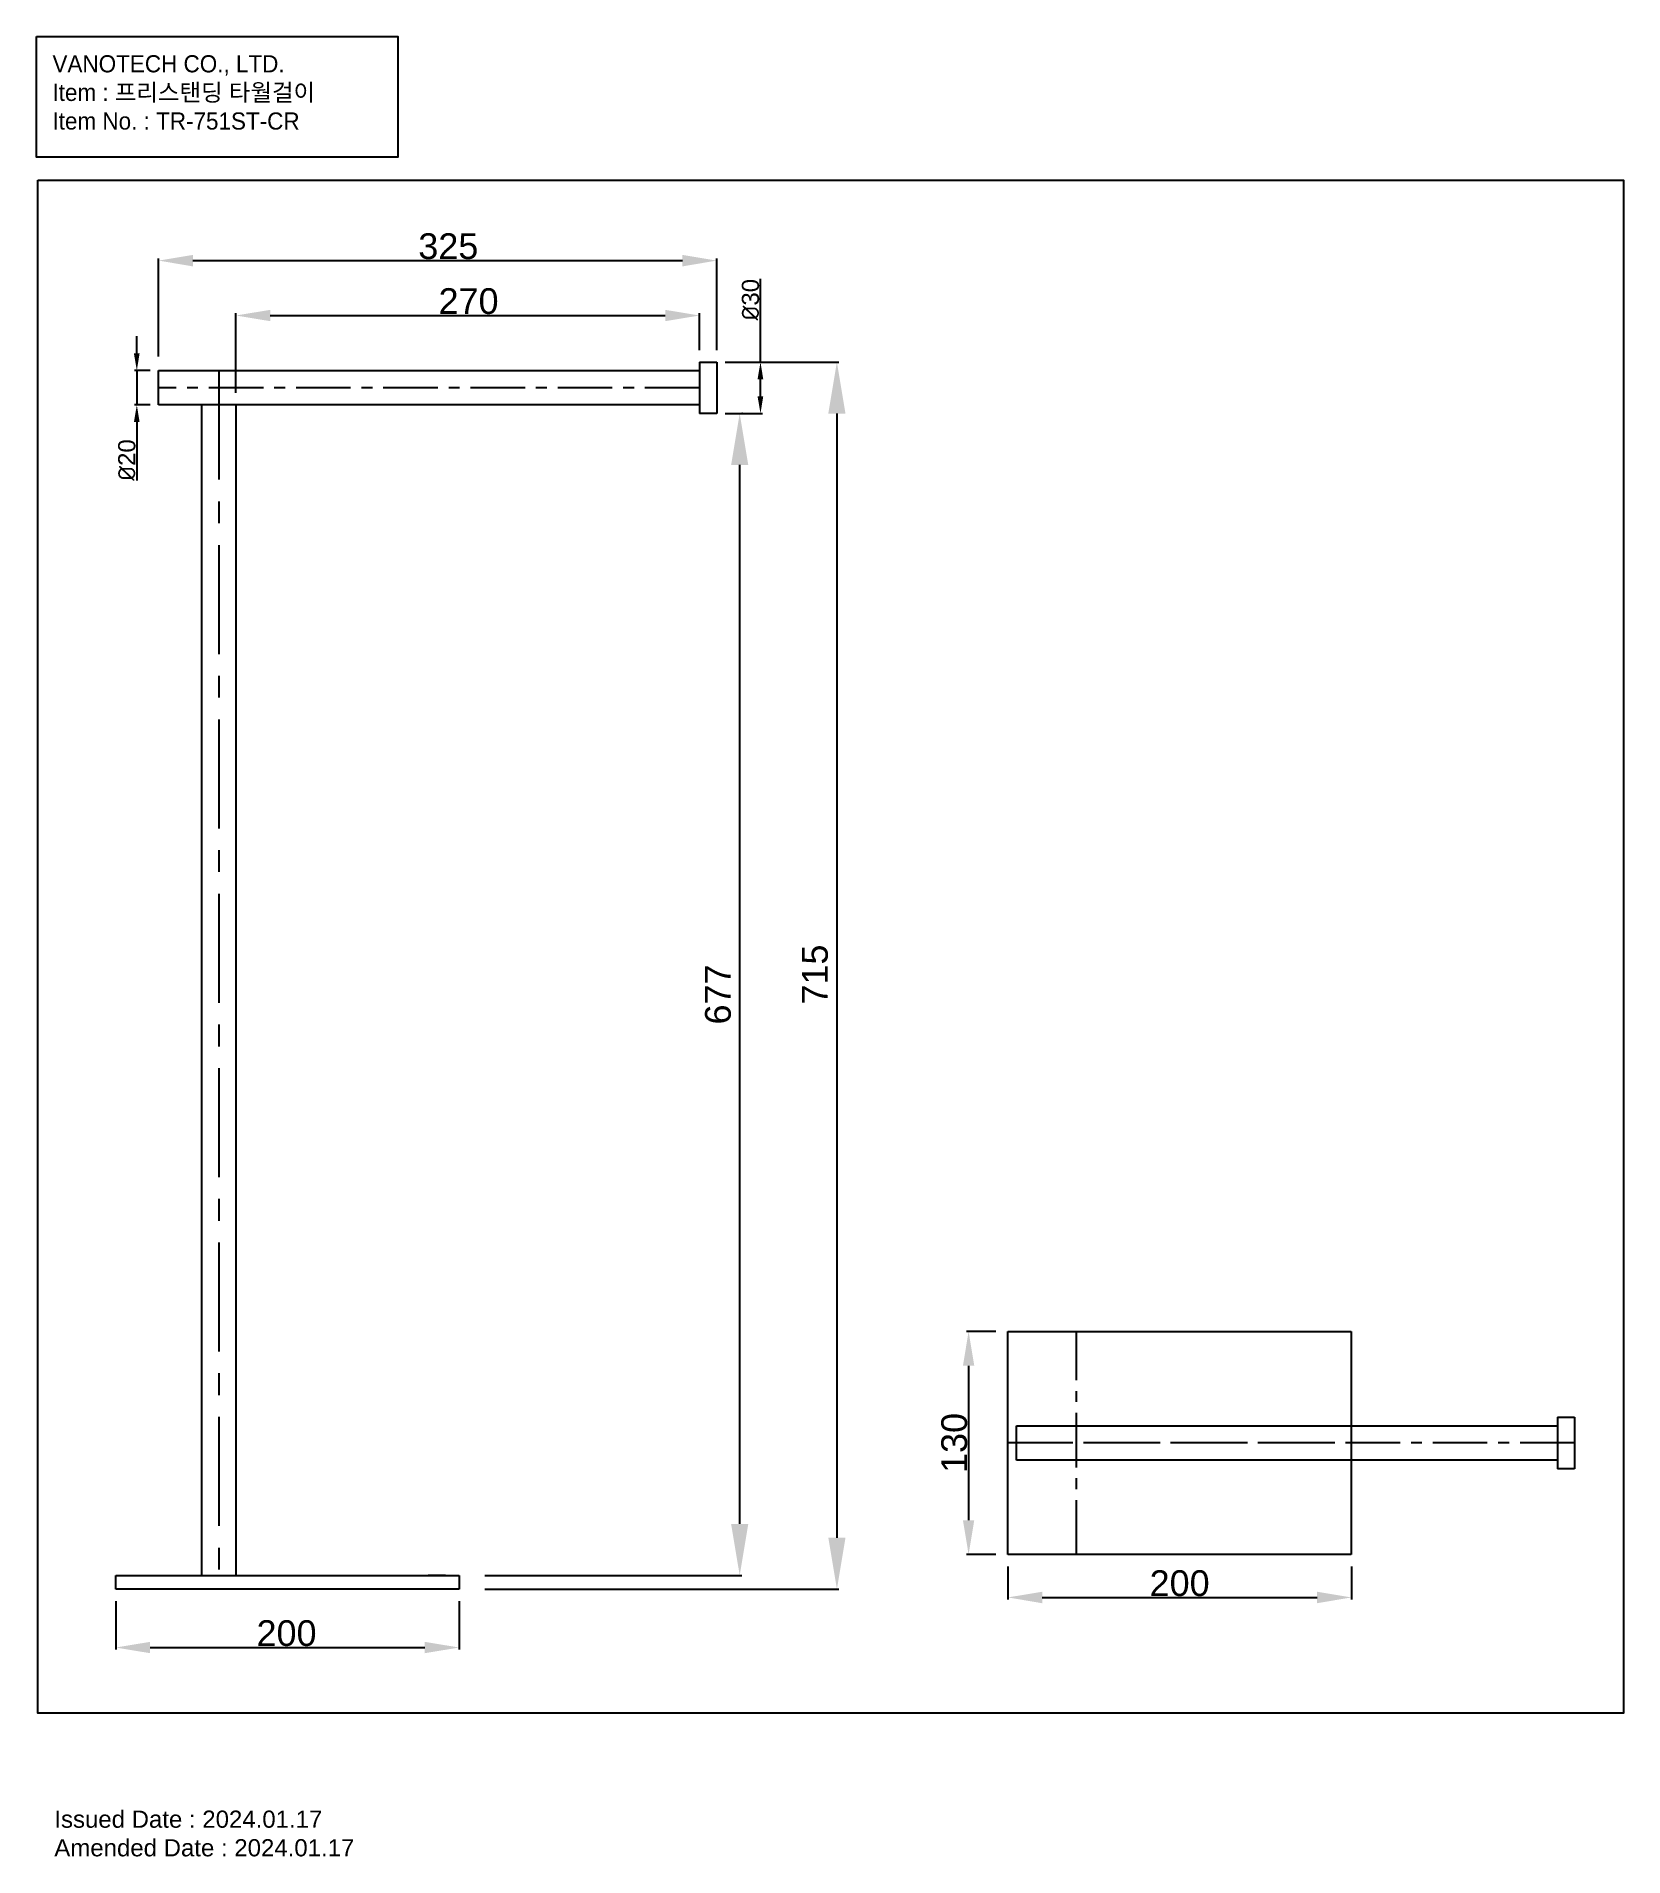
# Model space of a CAD drawing. Header units: millimetres. Extents: x 2238 to 3163, y 679 to 1739.
import ezdxf

# ---------------------------------------------------------------- set-up
doc = ezdxf.new("R2010")
doc.units = ezdxf.units.MM
doc.linetypes.add('CENTER', pattern=[50.8, 31.75, -6.35, 6.35, -6.35])
doc.styles.get("Standard").update_dxf_attribs({"font": 'arial.ttf'})
doc.styles.add('스타일', font='', dxfattribs={"height": 20})
doc.styles.get('스타일').set_extended_font_data('Gulim')
doc.dimstyles.new('ISO-25', dxfattribs={"dimtxt": 2.5, "dimasz": 2.5, "dimexe": 1.25, "dimexo": 0.625, "dimtad": 1, "dimtxsty": 'Standard', "dimcen": 2.5, "dimadec": 0, "dimazin": 0, "dimtfac": 1, "dimtmove": 0, "dimatfit": 3, "dimfxl": 1, "dimarcsym": 0})

# ---------------------------------------------------------------- blocks, each defined once
blk = doc.blocks.new('*D6')
at = {"color": 0, "lineweight": -2, "transparency": 16777216}
for p, q in [((2649.6, 1549.5), (2705.8, 1549.5)), ((2704.6, 1519.5), (2704.6, 864.5)), ((2499.6, 834.5), (2705.8, 834.5))]:
    blk.add_line(p, q, dxfattribs=at)
at = {"color": 0, "transparency": 16777216}
for points in [[(2699.6, 1519.5), (2709.6, 1519.5), (2704.6, 1549.5)], [(2699.6, 864.5), (2709.6, 864.5), (2704.6, 834.5)]]:
    blk.add_solid(points, dxfattribs=at)
at = {"layer": 'Defpoints', "color": 0, "transparency": 16777216}
for p in [(2634.6, 1549.5), (2484.6, 834.5), (2704.6, 834.5)]:
    blk.add_point(p, dxfattribs=at)
at = {"color": 7, "transparency": 16777216, "insert": (2691.9, 1192.6), "char_height": 15, "attachment_point": 5, "rotation": 90}
blk.add_mtext('715', dxfattribs=at)
blk = doc.blocks.new('*D8')
at = {"color": 0, "lineweight": -2, "transparency": 16777216}
for p, q in [((2649.6, 1519.5), (2649.3, 1519.5)), ((2648, 872.5), (2648, 1489.5)), ((2499.6, 842.5), (2649.3, 842.5))]:
    blk.add_line(p, q, dxfattribs=at)
at = {"color": 0, "transparency": 16777216}
for points in [[(2643, 1489.5), (2653, 1489.5), (2648, 1519.5)], [(2643, 872.5), (2653, 872.5), (2648, 842.5)]]:
    blk.add_solid(points, dxfattribs=at)
at = {"layer": 'Defpoints', "color": 0, "transparency": 16777216}
for p in [(2634.6, 1519.5), (2648, 1519.5), (2484.6, 842.5)]:
    blk.add_point(p, dxfattribs=at)
at = {"color": 7, "transparency": 16777216, "insert": (2635.4, 1181), "char_height": 15, "attachment_point": 5, "rotation": 90}
blk.add_mtext('677', dxfattribs=at)
blk = doc.blocks.new('*D9')
at = {"color": 0, "lineweight": -2, "transparency": 16777216}
for p, q in [((2660.1, 1549.5), (2660.1, 1597.9)), ((2639.6, 1549.5), (2661.3, 1549.5)), ((2660.1, 1529.5), (2660.1, 1539.5)), ((2639.6, 1519.5), (2661.3, 1519.5))]:
    blk.add_line(p, q, dxfattribs=at)
at = {"color": 0, "transparency": 16777216}
for points in [[(2658.4, 1539.5), (2661.7, 1539.5), (2660.1, 1549.5)], [(2658.4, 1529.5), (2661.7, 1529.5), (2660.1, 1519.5)]]:
    blk.add_solid(points, dxfattribs=at)
at = {"layer": 'Defpoints', "color": 0, "transparency": 16777216}
for p in [(2634.6, 1549.5), (2660.1, 1549.5), (2634.6, 1519.5)]:
    blk.add_point(p, dxfattribs=at)
at = {"color": 7, "transparency": 16777216, "insert": (2654.3, 1585.8), "char_height": 10, "attachment_point": 5, "rotation": 90}
blk.add_mtext('{\\fISOCPEUR|b0|i0|c0|p34;%%C}30', dxfattribs=at)
blk = doc.blocks.new('*D10')
at = {"color": 0, "lineweight": -2, "transparency": 16777216}
for p, q in [((2309.6, 1552.7), (2309.6, 1609.8)), ((2329.6, 1608.6), (2614.6, 1608.6)), ((2634.6, 1556.5), (2634.6, 1609.8))]:
    blk.add_line(p, q, dxfattribs=at)
at = {"color": 0, "transparency": 16777216}
for points in [[(2329.6, 1611.9), (2329.6, 1605.2), (2309.6, 1608.6)], [(2614.6, 1611.9), (2614.6, 1605.2), (2634.6, 1608.6)]]:
    blk.add_solid(points, dxfattribs=at)
at = {"layer": 'Defpoints', "color": 0, "transparency": 16777216}
for p in [(2634.6, 1608.6), (2634.6, 1549.5), (2309.6, 1545.7)]:
    blk.add_point(p, dxfattribs=at)
at = {"color": 7, "transparency": 16777216, "insert": (2478.3, 1616.9), "char_height": 15, "attachment_point": 5}
blk.add_mtext('325', dxfattribs=at)
blk = doc.blocks.new('*D13')
at = {"color": 0, "lineweight": -2, "transparency": 16777216}
for p, q in [((2296.9, 1554.5), (2296.9, 1564.5)), ((2304.6, 1544.5), (2295.6, 1544.5)), ((2296.9, 1544.5), (2296.9, 1524.5)), ((2304.6, 1524.5), (2295.6, 1524.5)), ((2296.9, 1514.5), (2296.9, 1480.4))]:
    blk.add_line(p, q, dxfattribs=at)
at = {"color": 0, "transparency": 16777216}
for points in [[(2295.2, 1554.5), (2298.5, 1554.5), (2296.9, 1544.5)], [(2295.2, 1514.5), (2298.5, 1514.5), (2296.9, 1524.5)]]:
    blk.add_solid(points, dxfattribs=at)
at = {"layer": 'Defpoints', "color": 0, "transparency": 16777216}
for p in [(2309.6, 1544.5), (2296.9, 1524.5), (2309.6, 1524.5)]:
    blk.add_point(p, dxfattribs=at)
at = {"color": 7, "transparency": 16777216, "insert": (2291.1, 1492.4), "char_height": 10, "attachment_point": 5, "rotation": 90}
blk.add_mtext('{\\fISOCPEUR|b0|i0|c0|p34;%%C}20', dxfattribs=at)
blk = doc.blocks.new('*D15')
at = {"color": 0, "lineweight": -2, "transparency": 16777216}
for p, q in [((2284.6, 827.5), (2284.6, 799.3)), ((2484.6, 827.5), (2484.6, 799.3)), ((2304.6, 800.5), (2464.6, 800.5))]:
    blk.add_line(p, q, dxfattribs=at)
at = {"color": 0, "transparency": 16777216}
for points in [[(2304.6, 803.8), (2304.6, 797.2), (2284.6, 800.5)], [(2464.6, 803.8), (2464.6, 797.2), (2484.6, 800.5)]]:
    blk.add_solid(points, dxfattribs=at)
at = {"layer": 'Defpoints', "color": 0, "transparency": 16777216}
for p in [(2284.6, 834.5), (2484.6, 834.5), (2484.6, 800.5)]:
    blk.add_point(p, dxfattribs=at)
at = {"color": 7, "transparency": 16777216, "insert": (2384.1, 808.8), "char_height": 15, "attachment_point": 5}
blk.add_mtext('200', dxfattribs=at)
blk = doc.blocks.new('*D18')
at = {"color": 0, "lineweight": -2, "transparency": 16777216}
for p, q in [((2354.6, 1531.5), (2354.6, 1577.9)), ((2374.6, 1576.6), (2604.6, 1576.6)), ((2624.6, 1556.5), (2624.6, 1577.9))]:
    blk.add_line(p, q, dxfattribs=at)
at = {"color": 0, "transparency": 16777216}
for points in [[(2374.6, 1579.9), (2374.6, 1573.3), (2354.6, 1576.6)], [(2604.6, 1579.9), (2604.6, 1573.3), (2624.6, 1576.6)]]:
    blk.add_solid(points, dxfattribs=at)
at = {"layer": 'Defpoints', "color": 0, "transparency": 16777216}
for p in [(2624.6, 1576.6), (2624.6, 1549.5), (2354.6, 1524.5)]:
    blk.add_point(p, dxfattribs=at)
at = {"color": 7, "transparency": 16777216, "insert": (2490.1, 1584.9), "char_height": 15, "attachment_point": 5}
blk.add_mtext('270', dxfattribs=at)
blk = doc.blocks.new('*D57')
at = {"color": 0, "lineweight": -2, "transparency": 16777216}
for p, q in [((2797.2, 984.7), (2780, 984.7)), ((2781.3, 964.7), (2781.3, 874.7)), ((2797.2, 854.7), (2780, 854.7))]:
    blk.add_line(p, q, dxfattribs=at)
at = {"color": 0, "transparency": 16777216}
for points in [[(2778, 964.7), (2784.6, 964.7), (2781.3, 984.7)], [(2778, 874.7), (2784.6, 874.7), (2781.3, 854.7)]]:
    blk.add_solid(points, dxfattribs=at)
at = {"layer": 'Defpoints', "color": 0, "transparency": 16777216}
for p in [(2804.2, 984.7), (2781.3, 854.7), (2804.2, 854.7)]:
    blk.add_point(p, dxfattribs=at)
at = {"color": 7, "transparency": 16777216, "insert": (2773, 919.7), "char_height": 15, "attachment_point": 5, "rotation": 90}
blk.add_mtext('130', dxfattribs=at)
blk = doc.blocks.new('*D58')
at = {"color": 0, "lineweight": -2, "transparency": 16777216}
for p, q in [((2804.2, 847.7), (2804.2, 828.4)), ((3004.2, 847.7), (3004.2, 828.4)), ((2824.2, 829.7), (2984.2, 829.7))]:
    blk.add_line(p, q, dxfattribs=at)
at = {"color": 0, "transparency": 16777216}
for points in [[(2824.2, 833), (2824.2, 826.3), (2804.2, 829.7)], [(2984.2, 833), (2984.2, 826.3), (3004.2, 829.7)]]:
    blk.add_solid(points, dxfattribs=at)
at = {"layer": 'Defpoints', "color": 0, "transparency": 16777216}
for p in [(2804.2, 854.7), (3004.2, 854.7), (3004.2, 829.7)]:
    blk.add_point(p, dxfattribs=at)
at = {"color": 7, "transparency": 16777216, "insert": (2904.2, 837.9), "char_height": 15, "attachment_point": 5}
blk.add_mtext('200', dxfattribs=at)

msp = doc.modelspace()

# ---------------------------------------------------------------- linework, layer by layer
at = {"lineweight": 25}
for p, q in [((2624.584, 1549.472), (2634.584, 1549.472)), ((2624.584, 1549.472), (2624.584, 1519.472)), ((2634.584, 1549.472), (2634.584, 1519.472)), ((2309.584, 1544.472), (2624.584, 1544.472)), ((2309.584, 1524.472), (2309.584, 1544.472)), ((2624.584, 1524.472), (2309.584, 1524.472)), ((2334.584, 1524.472), (2334.584, 842.472)), ((2354.584, 1524.472), (2354.584, 842.472)), ((2624.584, 1524.472), (2624.584, 1519.472)), ((2634.584, 1519.472), (2624.584, 1519.472)), ((2804.192, 984.684), (3004.192, 984.684)), ((2804.192, 854.684), (2804.192, 984.684)), ((3004.192, 984.684), (3004.192, 854.684)), ((3124.192, 934.684), (3134.192, 934.684)), ((3124.192, 934.684), (3124.192, 904.684)), ((3134.192, 934.684), (3134.192, 904.684)), ((2809.192, 929.684), (3124.192, 929.684)), ((2809.192, 909.684), (2809.192, 929.684)), ((3124.192, 909.684), (2809.192, 909.684)), ((3004.192, 909.684), (3004.192, 854.684)), ((3124.192, 909.684), (3124.192, 904.684)), ((3134.192, 904.684), (3124.192, 904.684)), ((3004.192, 854.684), (2804.192, 854.684)), ((2284.584, 842.472), (2484.584, 842.472)), ((2284.584, 834.472), (2284.584, 842.472)), ((2476.645, 842.472), (2466.645, 842.472)), ((2484.584, 842.472), (2484.584, 834.472)), ((2484.584, 834.472), (2284.584, 834.472))]:
    msp.add_line(p, q, dxfattribs=at)
at = {"color": 1, "linetype": 'CENTER', "ltscale": 2}
msp.add_line((2344.584, 1544.472), (2344.584, 834.472), dxfattribs=at)
at = {"color": 1, "linetype": 'CENTER'}
for p, q in [((2624.584, 1534.472), (2309.584, 1534.472)), ((3134.192, 919.684), (2804.192, 919.684))]:
    msp.add_line(p, q, dxfattribs=at)
at = {"color": 1, "linetype": 'CENTER', "lineweight": 25}
msp.add_line((2844.192, 854.684), (2844.192, 984.684), dxfattribs=at)
at = {"color": 1, "linetype": 'CENTER', "lineweight": -3}
msp.add_line((2994.192, 919.684), (2809.192, 919.684), dxfattribs=at)
at = {"color": 3}
msp.add_lwpolyline([(2238.42, 1739.22), (2448.973, 1739.22), (2448.973, 1668.86), (2238.42, 1668.86)], close=True, dxfattribs=at)
at = {"color": 6}
msp.add_lwpolyline([(2239.177, 1655.4), (3162.741, 1655.4), (3162.741, 762.196), (2239.177, 762.196)], close=True, dxfattribs=at)

# ---------------------------------------------------------------- texts
at = {"color": 3, "insert": (2247.775, 1728.266), "char_height": 10, "width": 363.40321, "attachment_point": 1, "style": '스타일'}
msp.add_mtext('\\pxt4;{\\C6;VANOTECH CO., LTD.\\P\\ptz;\\C256;Item : 프리스탠딩 타월걸이\\PItem No. : TR-751ST-CR}', dxfattribs=at)
at = {"color": 5, "insert": (2248.843, 705.499), "char_height": 10, "attachment_point": 1}
msp.add_mtext_dynamic_manual_height_columns('{\\C256;Issued Date : 2024.01.17\\PAmended Date : 2024.01.17}', width=216.80283, gutter_width=12.5, heights=[0], dxfattribs=at)

# ---------------------------------------------------------------- dimensions: what is measured, and where the dimension line sits
at = {"color": 5}
for base, p1, p2, picture, middle in [((2634.584, 1608.577), (2309.584, 1545.734), (2634.584, 1549.472), '*D10', (2478.309, 1608.577)), ((2624.584, 1576.614), (2354.584, 1524.472), (2624.584, 1549.472), '*D18', (2490.07, 1576.614)), ((2484.584, 800.516), (2284.584, 834.472), (2484.584, 834.472), '*D15', (2384.086, 800.516))]:
    dim = msp.add_linear_dim(base=base, p1=p1, p2=p2, dimstyle='ISO-25', override={"dimtxt": 15, "dimasz": 20, "dimexo": 7, "dimclrt": 7}, dxfattribs=at)
    dim.commit()
    dim.dimension.update_dxf_attribs({"geometry": picture, "text_midpoint": middle, "dimtype": 160})
dim = msp.add_linear_dim(base=(2660.061, 1549.472), p1=(2634.584, 1519.472), p2=(2634.584, 1549.472), angle=90, text='{\\fISOCPEUR|b0|i0|c0|p34;%%C}<>', dimstyle='ISO-25', override={"dimtxt": 10, "dimasz": 10, "dimexo": 5, "dimclrt": 7}, dxfattribs=at)
dim.commit()
dim.dimension.update_dxf_attribs({"geometry": '*D9', "text_midpoint": (2660.061, 1585.803), "dimtype": 160})
dim = msp.add_linear_dim(base=(2296.867, 1524.472), p1=(2309.584, 1544.472), p2=(2309.584, 1524.472), angle=90, text='{\\fISOCPEUR|b0|i0|c0|p34;%%C}<>', dimstyle='ISO-25', override={"dimtxt": 10, "dimasz": 10, "dimexo": 5, "dimclrt": 7}, dxfattribs=at)
dim.commit()
dim.dimension.update_dxf_attribs({"geometry": '*D13', "text_midpoint": (2291.136, 1492.412)})
dim = msp.add_linear_dim(base=(2704.593, 834.472), p1=(2634.584, 1549.472), p2=(2484.584, 834.472), angle=90, dimstyle='ISO-25', override={"dimtxt": 15, "dimasz": 30, "dimexo": 15, "dimgap": 5, "dimclrt": 7}, dxfattribs=at)
dim.commit()
dim.dimension.update_dxf_attribs({"geometry": '*D6', "text_midpoint": (2704.593, 1192.626), "dimtype": 160})
for base, p1, p2, override, picture, middle in [((2648.04, 1519.472), (2484.584, 842.472), (2634.584, 1519.472), {"dimtxt": 15, "dimasz": 30, "dimexo": 15, "dimgap": 5, "dimclrt": 7}, '*D8', (2635.381, 1180.972)), ((2781.291, 854.684), (2804.192, 984.684), (2804.192, 854.684), {"dimtxt": 15, "dimasz": 20, "dimexo": 7, "dimclrt": 7}, '*D57', (2773.002, 919.684))]:
    dim = msp.add_linear_dim(base=base, p1=p1, p2=p2, angle=90, dimstyle='ISO-25', override=override, dxfattribs=at)
    dim.commit()
    dim.dimension.update_dxf_attribs({"geometry": picture, "text_midpoint": middle})
dim = msp.add_linear_dim(base=(3004.192, 829.66), p1=(2804.192, 854.684), p2=(3004.192, 854.684), dimstyle='ISO-25', override={"dimtxt": 15, "dimasz": 20, "dimexo": 7, "dimclrt": 7}, dxfattribs=at)
dim.commit()
dim.dimension.update_dxf_attribs({"geometry": '*D58', "text_midpoint": (2904.192, 837.944)})

doc.saveas('drawing.dxf')
